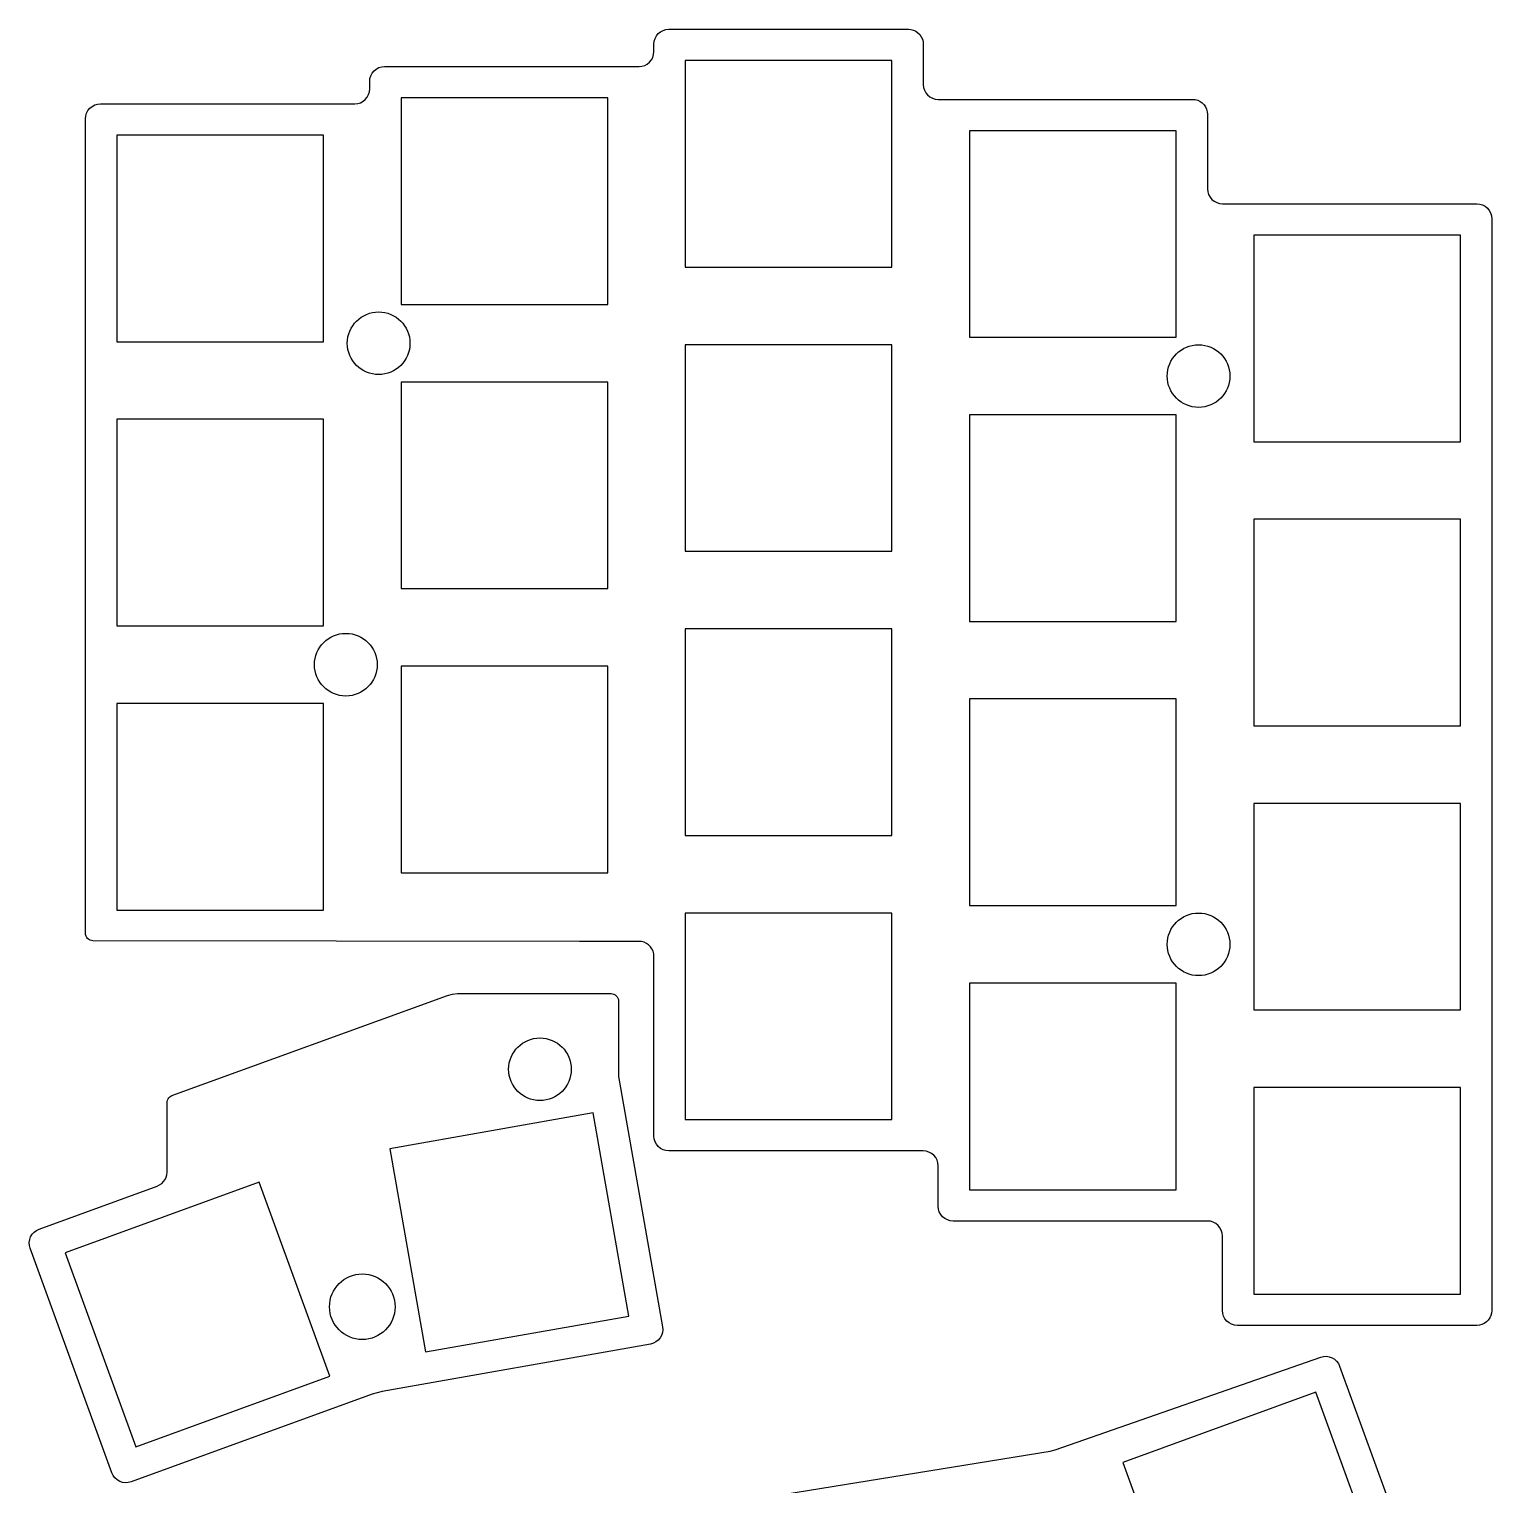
# Model space of a CAD drawing. Header units: inches. Extents: x -5 to 94, y -5 to 182.
# Drawn here: x -4.5 to 93.5, y 84 to 181.7 of the extents above; entities that cross this region are included whole.
import ezdxf

# ---------------------------------------------------------------- set-up
doc = ezdxf.new("R2010")
doc.units = ezdxf.units.IN
doc.header["$MEASUREMENT"] = 0

# ---------------------------------------------------------------- blocks, each defined once
blk = doc.blocks.new('block 4')
at = {"color": 7, "lineweight": 25, "true_color": 0xffffff}
blk.add_open_spline([(14.585, 139.019), (14.585, 137.858), (15.526, 136.917), (16.686, 136.917), (16.686, 136.917), (16.686, 136.917), (16.686, 136.917), (16.686, 136.917), (16.686, 136.917), (16.686, 136.917), (16.686, 136.917), (16.686, 136.917), (16.686, 136.917), (17.847, 136.917), (18.788, 137.858), (18.788, 139.019), (18.788, 139.019), (18.788, 139.019), (18.788, 139.019), (18.788, 139.019), (18.788, 139.019), (18.788, 139.019), (18.788, 139.019), (18.788, 139.019), (18.788, 139.019), (18.788, 140.18), (17.847, 141.121), (16.686, 141.121), (16.686, 141.121), (16.686, 141.121), (16.686, 141.121), (16.686, 141.121), (16.686, 141.121), (16.686, 141.121), (16.686, 141.121), (16.686, 141.121), (16.686, 141.121), (15.526, 141.121), (14.585, 140.18), (14.585, 139.019), (14.585, 139.019), (14.585, 139.019), (14.585, 139.019), (14.585, 139.019), (14.585, 139.019), (14.585, 139.019), (14.585, 139.019), (14.585, 139.019), (14.585, 139.019), (14.585, 139.019), (14.585, 139.019), (14.585, 139.019), (14.585, 139.019), (14.585, 139.019), (14.585, 139.019), (14.585, 139.019), (14.585, 139.019), (14.585, 139.019), (14.585, 139.019), (14.585, 139.019), (14.585, 139.019), (14.585, 139.019), (14.585, 139.019), (14.585, 139.019)], degree=3, knots=[0, 0, 0, 0, 1, 1, 1, 2, 2, 2, 3, 3, 3, 4, 4, 4, 5, 5, 5, 6, 6, 6, 7, 7, 7, 8, 8, 8, 9, 9, 9, 10, 10, 10, 11, 11, 11, 12, 12, 12, 13, 13, 13, 14, 14, 14, 15, 15, 15, 16, 16, 16, 17, 17, 17, 18, 18, 18, 19, 19, 19, 20, 20, 20, 21, 21, 21, 21], dxfattribs=at)
blk = doc.blocks.new('block 3')
blk.add_blockref('block 4', (0, 0))
blk = doc.blocks.new('block 2')
blk.add_blockref('block 3', (0, 0))
blk = doc.blocks.new('block 7')
at = {"color": 7, "lineweight": 25, "true_color": 0xffffff}
blk.add_open_spline([(71.779, 158.384), (71.779, 157.224), (72.721, 156.283), (73.881, 156.283), (73.881, 156.283), (73.881, 156.283), (73.881, 156.283), (73.881, 156.283), (73.881, 156.283), (73.881, 156.283), (73.881, 156.283), (73.881, 156.283), (73.881, 156.283), (75.042, 156.283), (75.983, 157.224), (75.983, 158.384), (75.983, 158.384), (75.983, 158.384), (75.983, 158.384), (75.983, 158.384), (75.983, 158.384), (75.983, 158.384), (75.983, 158.384), (75.983, 158.384), (75.983, 158.384), (75.983, 159.545), (75.042, 160.486), (73.881, 160.486), (73.881, 160.486), (73.881, 160.486), (73.881, 160.486), (73.881, 160.486), (73.881, 160.486), (73.881, 160.486), (73.881, 160.486), (73.881, 160.486), (73.881, 160.486), (72.721, 160.486), (71.779, 159.545), (71.779, 158.384), (71.779, 158.384), (71.779, 158.384), (71.779, 158.384), (71.779, 158.384), (71.779, 158.384), (71.779, 158.384), (71.779, 158.384), (71.779, 158.384), (71.779, 158.384), (71.779, 158.384), (71.779, 158.384), (71.779, 158.384), (71.779, 158.384), (71.779, 158.384), (71.779, 158.384), (71.779, 158.384), (71.779, 158.384), (71.779, 158.384), (71.779, 158.384), (71.779, 158.384), (71.779, 158.384), (71.779, 158.384), (71.779, 158.384), (71.779, 158.384)], degree=3, knots=[0, 0, 0, 0, 1, 1, 1, 2, 2, 2, 3, 3, 3, 4, 4, 4, 5, 5, 5, 6, 6, 6, 7, 7, 7, 8, 8, 8, 9, 9, 9, 10, 10, 10, 11, 11, 11, 12, 12, 12, 13, 13, 13, 14, 14, 14, 15, 15, 15, 16, 16, 16, 17, 17, 17, 18, 18, 18, 19, 19, 19, 20, 20, 20, 21, 21, 21, 21], dxfattribs=at)
blk = doc.blocks.new('block 6')
blk.add_blockref('block 7', (0, 0))
blk = doc.blocks.new('block 5')
blk.add_blockref('block 6', (0, 0))
blk = doc.blocks.new('block 10')
at = {"color": 7, "lineweight": 25, "true_color": 0xffffff}
blk.add_open_spline([(16.786, 160.586), (16.786, 159.426), (17.727, 158.485), (18.888, 158.485), (18.888, 158.485), (18.888, 158.485), (18.888, 158.485), (18.888, 158.485), (18.888, 158.485), (18.888, 158.485), (18.888, 158.485), (18.888, 158.485), (18.888, 158.485), (20.049, 158.485), (20.99, 159.426), (20.99, 160.586), (20.99, 160.586), (20.99, 160.586), (20.99, 160.586), (20.99, 160.586), (20.99, 160.586), (20.99, 160.586), (20.99, 160.586), (20.99, 160.586), (20.99, 160.586), (20.99, 161.747), (20.049, 162.688), (18.888, 162.688), (18.888, 162.688), (18.888, 162.688), (18.888, 162.688), (18.888, 162.688), (18.888, 162.688), (18.888, 162.688), (18.888, 162.688), (18.888, 162.688), (18.888, 162.688), (17.727, 162.688), (16.786, 161.747), (16.786, 160.586), (16.786, 160.586), (16.786, 160.586), (16.786, 160.586), (16.786, 160.586), (16.786, 160.586), (16.786, 160.586), (16.786, 160.586), (16.786, 160.586), (16.786, 160.586), (16.786, 160.586), (16.786, 160.586), (16.786, 160.586), (16.786, 160.586), (16.786, 160.586), (16.786, 160.586), (16.786, 160.586), (16.786, 160.586), (16.786, 160.586), (16.786, 160.586), (16.786, 160.586), (16.786, 160.586), (16.786, 160.586), (16.786, 160.586), (16.786, 160.586)], degree=3, knots=[0, 0, 0, 0, 1, 1, 1, 2, 2, 2, 3, 3, 3, 4, 4, 4, 5, 5, 5, 6, 6, 6, 7, 7, 7, 8, 8, 8, 9, 9, 9, 10, 10, 10, 11, 11, 11, 12, 12, 12, 13, 13, 13, 14, 14, 14, 15, 15, 15, 16, 16, 16, 17, 17, 17, 18, 18, 18, 19, 19, 19, 20, 20, 20, 21, 21, 21, 21], dxfattribs=at)
blk = doc.blocks.new('block 9')
blk.add_blockref('block 10', (0, 0))
blk = doc.blocks.new('block 8')
blk.add_blockref('block 9', (0, 0))
blk = doc.blocks.new('block 13')
at = {"color": 7, "lineweight": 25, "true_color": 0xffffff}
blk.add_open_spline([(71.779, 120.255), (71.779, 119.094), (72.721, 118.153), (73.881, 118.153), (73.881, 118.153), (73.881, 118.153), (73.881, 118.153), (73.881, 118.153), (73.881, 118.153), (73.881, 118.153), (73.881, 118.153), (73.881, 118.153), (73.881, 118.153), (75.042, 118.153), (75.983, 119.094), (75.983, 120.255), (75.983, 120.255), (75.983, 120.255), (75.983, 120.255), (75.983, 120.255), (75.983, 120.255), (75.983, 120.255), (75.983, 120.255), (75.983, 120.255), (75.983, 120.255), (75.983, 121.415), (75.042, 122.356), (73.881, 122.356), (73.881, 122.356), (73.881, 122.356), (73.881, 122.356), (73.881, 122.356), (73.881, 122.356), (73.881, 122.356), (73.881, 122.356), (73.881, 122.356), (73.881, 122.356), (72.721, 122.356), (71.779, 121.415), (71.779, 120.255), (71.779, 120.255), (71.779, 120.255), (71.779, 120.255), (71.779, 120.255), (71.779, 120.255), (71.779, 120.255), (71.779, 120.255), (71.779, 120.255), (71.779, 120.255), (71.779, 120.255), (71.779, 120.255), (71.779, 120.255), (71.779, 120.255), (71.779, 120.255), (71.779, 120.255), (71.779, 120.255), (71.779, 120.255), (71.779, 120.255), (71.779, 120.255), (71.779, 120.255), (71.779, 120.255), (71.779, 120.255), (71.779, 120.255), (71.779, 120.255)], degree=3, knots=[0, 0, 0, 0, 1, 1, 1, 2, 2, 2, 3, 3, 3, 4, 4, 4, 5, 5, 5, 6, 6, 6, 7, 7, 7, 8, 8, 8, 9, 9, 9, 10, 10, 10, 11, 11, 11, 12, 12, 12, 13, 13, 13, 14, 14, 14, 15, 15, 15, 16, 16, 16, 17, 17, 17, 18, 18, 18, 19, 19, 19, 20, 20, 20, 21, 21, 21, 21], dxfattribs=at)
blk = doc.blocks.new('block 12')
blk.add_blockref('block 13', (0, 0))
blk = doc.blocks.new('block 11')
blk.add_blockref('block 12', (0, 0))
blk = doc.blocks.new('block 16')
at = {"color": 7, "lineweight": 25, "true_color": 0xffffff}
blk.add_lwpolyline([(58.519, 122.856), (72.38, 122.856), (72.38, 136.717), (58.519, 136.717), (58.519, 122.856)], dxfattribs=at)
blk = doc.blocks.new('block 15')
blk.add_blockref('block 16', (0, 0))
blk = doc.blocks.new('block 14')
blk.add_blockref('block 15', (0, 0))
blk = doc.blocks.new('block 19')
at = {"color": 7, "lineweight": 25, "true_color": 0xffffff}
blk.add_lwpolyline([(58.519, 160.986), (72.38, 160.986), (72.38, 174.847), (58.519, 174.847), (58.519, 160.986)], dxfattribs=at)
blk = doc.blocks.new('block 18')
blk.add_blockref('block 19', (0, 0))
blk = doc.blocks.new('block 17')
blk.add_blockref('block 18', (0, 0))
blk = doc.blocks.new('block 22')
at = {"color": 7, "lineweight": 25, "true_color": 0xffffff}
blk.add_lwpolyline([(39.454, 146.625), (53.315, 146.625), (53.315, 160.486), (39.454, 160.486), (39.454, 146.625)], dxfattribs=at)
blk = doc.blocks.new('block 21')
blk.add_blockref('block 22', (0, 0))
blk = doc.blocks.new('block 20')
blk.add_blockref('block 21', (0, 0))
blk = doc.blocks.new('block 25')
at = {"color": 7, "lineweight": 25, "true_color": 0xffffff}
blk.add_lwpolyline([(1.324, 141.621), (15.185, 141.621), (15.185, 155.482), (1.324, 155.482), (1.324, 141.621)], dxfattribs=at)
blk = doc.blocks.new('block 24')
blk.add_blockref('block 25', (0, 0))
blk = doc.blocks.new('block 23')
blk.add_blockref('block 24', (0, 0))
blk = doc.blocks.new('block 28')
at = {"color": 7, "lineweight": 25, "true_color": 0xffffff}
blk.add_lwpolyline([(20.389, 163.188), (34.25, 163.188), (34.25, 177.049), (20.389, 177.049), (20.389, 163.188)], dxfattribs=at)
blk = doc.blocks.new('block 27')
blk.add_blockref('block 28', (0, 0))
blk = doc.blocks.new('block 26')
blk.add_blockref('block 27', (0, 0))
blk = doc.blocks.new('block 31')
at = {"color": 7, "lineweight": 25, "true_color": 0xffffff}
blk.add_lwpolyline([(20.389, 125.059), (34.25, 125.059), (34.25, 138.919), (20.389, 138.919), (20.389, 125.059)], dxfattribs=at)
blk = doc.blocks.new('block 30')
blk.add_blockref('block 31', (0, 0))
blk = doc.blocks.new('block 29')
blk.add_blockref('block 30', (0, 0))
blk = doc.blocks.new('block 34')
at = {"color": 7, "lineweight": 25, "true_color": 0xffffff}
blk.add_lwpolyline([(1.324, 122.556), (15.185, 122.556), (15.185, 136.417), (1.324, 136.417), (1.324, 122.556)], dxfattribs=at)
blk = doc.blocks.new('block 33')
blk.add_blockref('block 34', (0, 0))
blk = doc.blocks.new('block 32')
blk.add_blockref('block 33', (0, 0))
blk = doc.blocks.new('block 37')
at = {"color": 7, "lineweight": 25, "true_color": 0xffffff}
blk.add_lwpolyline([(77.584, 115.851), (91.445, 115.851), (91.445, 129.712), (77.584, 129.712), (77.584, 115.851)], dxfattribs=at)
blk = doc.blocks.new('block 36')
blk.add_blockref('block 37', (0, 0))
blk = doc.blocks.new('block 35')
blk.add_blockref('block 36', (0, 0))
blk = doc.blocks.new('block 40')
at = {"color": 7, "lineweight": 25, "true_color": 0xffffff}
blk.add_lwpolyline([(77.584, 153.981), (91.445, 153.981), (91.445, 167.842), (77.584, 167.842), (77.584, 153.981)], dxfattribs=at)
blk = doc.blocks.new('block 39')
blk.add_blockref('block 40', (0, 0))
blk = doc.blocks.new('block 38')
blk.add_blockref('block 39', (0, 0))
blk = doc.blocks.new('block 43')
at = {"color": 7, "lineweight": 25, "true_color": 0xffffff}
blk.add_lwpolyline([(39.454, 108.495), (53.315, 108.495), (53.315, 122.356), (39.454, 122.356), (39.454, 108.495)], dxfattribs=at)
blk = doc.blocks.new('block 42')
blk.add_blockref('block 43', (0, 0))
blk = doc.blocks.new('block 41')
blk.add_blockref('block 42', (0, 0))
blk = doc.blocks.new('block 46')
at = {"color": 7, "lineweight": 25, "true_color": 0xffffff}
blk.add_lwpolyline([(77.584, 134.916), (91.445, 134.916), (91.445, 148.777), (77.584, 148.777), (77.584, 134.916)], dxfattribs=at)
blk = doc.blocks.new('block 45')
blk.add_blockref('block 46', (0, 0))
blk = doc.blocks.new('block 44')
blk.add_blockref('block 45', (0, 0))
blk = doc.blocks.new('block 49')
at = {"color": 7, "lineweight": 25, "true_color": 0xffffff}
blk.add_lwpolyline([(58.519, 103.791), (72.38, 103.791), (72.38, 117.652), (58.519, 117.652), (58.519, 103.791)], dxfattribs=at)
blk = doc.blocks.new('block 48')
blk.add_blockref('block 49', (0, 0))
blk = doc.blocks.new('block 47')
blk.add_blockref('block 48', (0, 0))
blk = doc.blocks.new('block 52')
at = {"color": 7, "lineweight": 25, "true_color": 0xffffff}
blk.add_lwpolyline([(1.324, 160.686), (15.185, 160.686), (15.185, 174.547), (1.324, 174.547), (1.324, 160.686)], dxfattribs=at)
blk = doc.blocks.new('block 51')
blk.add_blockref('block 52', (0, 0))
blk = doc.blocks.new('block 50')
blk.add_blockref('block 51', (0, 0))
blk = doc.blocks.new('block 55')
at = {"color": 7, "lineweight": 25, "true_color": 0xffffff}
blk.add_lwpolyline([(58.519, 141.921), (72.38, 141.921), (72.38, 155.782), (58.519, 155.782), (58.519, 141.921)], dxfattribs=at)
blk = doc.blocks.new('block 54')
blk.add_blockref('block 55', (0, 0))
blk = doc.blocks.new('block 53')
blk.add_blockref('block 54', (0, 0))
blk = doc.blocks.new('block 58')
at = {"color": 7, "lineweight": 25, "true_color": 0xffffff}
blk.add_lwpolyline([(20.389, 144.123), (34.25, 144.123), (34.25, 157.984), (20.389, 157.984), (20.389, 144.123)], dxfattribs=at)
blk = doc.blocks.new('block 57')
blk.add_blockref('block 58', (0, 0))
blk = doc.blocks.new('block 56')
blk.add_blockref('block 57', (0, 0))
blk = doc.blocks.new('block 61')
at = {"color": 7, "lineweight": 25, "true_color": 0xffffff}
blk.add_lwpolyline([(39.454, 127.56), (53.315, 127.56), (53.315, 141.421), (39.454, 141.421), (39.454, 127.56)], dxfattribs=at)
blk = doc.blocks.new('block 60')
blk.add_blockref('block 61', (0, 0))
blk = doc.blocks.new('block 59')
blk.add_blockref('block 60', (0, 0))
blk = doc.blocks.new('block 64')
at = {"color": 7, "lineweight": 25, "true_color": 0xffffff}
blk.add_lwpolyline([(39.454, 165.69), (53.315, 165.69), (53.315, 179.551), (39.454, 179.551), (39.454, 165.69)], dxfattribs=at)
blk = doc.blocks.new('block 63')
blk.add_blockref('block 64', (0, 0))
blk = doc.blocks.new('block 62')
blk.add_blockref('block 63', (0, 0))
blk = doc.blocks.new('block 67')
at = {"color": 7, "lineweight": 25, "true_color": 0xffffff}
blk.add_lwpolyline([(77.584, 96.786), (91.445, 96.786), (91.445, 110.647), (77.584, 110.647), (77.584, 96.786)], dxfattribs=at)
blk = doc.blocks.new('block 66')
blk.add_blockref('block 67', (0, 0))
blk = doc.blocks.new('block 65')
blk.add_blockref('block 66', (0, 0))
blk = doc.blocks.new('block 70')
at = {"color": 7, "lineweight": 25, "true_color": 0xffffff}
blk.add_lwpolyline([(-0.278, 120.501), (-0.375, 120.511), (-0.469, 120.539), (-0.556, 120.585), (-0.631, 120.647), (-0.693, 120.723), (-0.739, 120.81), (-0.768, 120.904), (-0.778, 121.001)], dxfattribs=at)
blk = doc.blocks.new('block 69')
blk.add_blockref('block 70', (0, 0))
blk = doc.blocks.new('block 72')
at = {"color": 7, "lineweight": 25, "true_color": 0xffffff}
blk.add_lwpolyline([(-0.778, 121.001), (-0.778, 175.648)], dxfattribs=at)
blk = doc.blocks.new('block 71')
blk.add_blockref('block 72', (0, 0))
blk = doc.blocks.new('block 74')
at = {"color": 7, "lineweight": 25, "true_color": 0xffffff}
blk.add_lwpolyline([(-0.778, 175.648), (-0.758, 175.843), (-0.701, 176.031), (-0.609, 176.204), (-0.484, 176.356), (-0.332, 176.48), (-0.16, 176.572), (0.028, 176.629), (0.223, 176.649)], dxfattribs=at)
blk = doc.blocks.new('block 73')
blk.add_blockref('block 74', (0, 0))
blk = doc.blocks.new('block 76')
at = {"color": 7, "lineweight": 25, "true_color": 0xffffff}
blk.add_lwpolyline([(0.223, 176.649), (17.287, 176.649)], dxfattribs=at)
blk = doc.blocks.new('block 75')
blk.add_blockref('block 76', (0, 0))
blk = doc.blocks.new('block 78')
at = {"color": 7, "lineweight": 25, "true_color": 0xffffff}
blk.add_lwpolyline([(17.287, 176.649), (17.482, 176.668), (17.67, 176.725), (17.843, 176.817), (17.994, 176.942), (18.119, 177.094), (18.211, 177.266), (18.268, 177.454), (18.288, 177.649)], dxfattribs=at)
blk = doc.blocks.new('block 77')
blk.add_blockref('block 78', (0, 0))
blk = doc.blocks.new('block 80')
at = {"color": 7, "lineweight": 25, "true_color": 0xffffff}
blk.add_lwpolyline([(18.288, 177.649), (18.288, 178.15)], dxfattribs=at)
blk = doc.blocks.new('block 79')
blk.add_blockref('block 80', (0, 0))
blk = doc.blocks.new('block 82')
at = {"color": 7, "lineweight": 25, "true_color": 0xffffff}
blk.add_lwpolyline([(18.288, 178.15), (18.307, 178.345), (18.364, 178.533), (18.456, 178.706), (18.581, 178.858), (18.732, 178.982), (18.905, 179.075), (19.093, 179.131), (19.288, 179.151)], dxfattribs=at)
blk = doc.blocks.new('block 81')
blk.add_blockref('block 82', (0, 0))
blk = doc.blocks.new('block 84')
at = {"color": 7, "lineweight": 25, "true_color": 0xffffff}
blk.add_lwpolyline([(19.288, 179.151), (36.352, 179.151)], dxfattribs=at)
blk = doc.blocks.new('block 83')
blk.add_blockref('block 84', (0, 0))
blk = doc.blocks.new('block 86')
at = {"color": 7, "lineweight": 25, "true_color": 0xffffff}
blk.add_lwpolyline([(36.352, 179.151), (36.547, 179.17), (36.735, 179.227), (36.908, 179.319), (37.06, 179.444), (37.184, 179.596), (37.276, 179.768), (37.333, 179.957), (37.353, 180.152)], dxfattribs=at)
blk = doc.blocks.new('block 85')
blk.add_blockref('block 86', (0, 0))
blk = doc.blocks.new('block 88')
at = {"color": 7, "lineweight": 25, "true_color": 0xffffff}
blk.add_lwpolyline([(37.353, 180.152), (37.353, 180.652)], dxfattribs=at)
blk = doc.blocks.new('block 87')
blk.add_blockref('block 88', (0, 0))
blk = doc.blocks.new('block 90')
at = {"color": 7, "lineweight": 25, "true_color": 0xffffff}
blk.add_lwpolyline([(37.353, 180.652), (37.372, 180.847), (37.429, 181.035), (37.521, 181.208), (37.646, 181.359), (37.798, 181.484), (37.97, 181.576), (38.158, 181.634), (38.354, 181.653)], dxfattribs=at)
blk = doc.blocks.new('block 89')
blk.add_blockref('block 90', (0, 0))
blk = doc.blocks.new('block 92')
at = {"color": 7, "lineweight": 25, "true_color": 0xffffff}
blk.add_lwpolyline([(38.354, 181.653), (54.416, 181.653)], dxfattribs=at)
blk = doc.blocks.new('block 91')
blk.add_blockref('block 92', (0, 0))
blk = doc.blocks.new('block 94')
at = {"color": 7, "lineweight": 25, "true_color": 0xffffff}
blk.add_lwpolyline([(54.416, 181.653), (54.589, 181.638), (54.758, 181.592), (54.916, 181.519), (55.059, 181.418), (55.182, 181.295), (55.283, 181.152), (55.356, 180.994), (55.401, 180.826), (55.417, 180.652)], dxfattribs=at)
blk = doc.blocks.new('block 93')
blk.add_blockref('block 94', (0, 0))
blk = doc.blocks.new('block 96')
at = {"color": 7, "lineweight": 25, "true_color": 0xffffff}
blk.add_lwpolyline([(55.417, 180.652), (55.417, 177.949)], dxfattribs=at)
blk = doc.blocks.new('block 95')
blk.add_blockref('block 96', (0, 0))
blk = doc.blocks.new('block 98')
at = {"color": 7, "lineweight": 25, "true_color": 0xffffff}
blk.add_lwpolyline([(55.417, 177.949), (55.436, 177.754), (55.493, 177.567), (55.585, 177.394), (55.71, 177.242), (55.861, 177.118), (56.034, 177.025), (56.222, 176.968), (56.417, 176.949)], dxfattribs=at)
blk = doc.blocks.new('block 97')
blk.add_blockref('block 98', (0, 0))
blk = doc.blocks.new('block 100')
at = {"color": 7, "lineweight": 25, "true_color": 0xffffff}
blk.add_lwpolyline([(56.417, 176.949), (73.481, 176.949)], dxfattribs=at)
blk = doc.blocks.new('block 99')
blk.add_blockref('block 100', (0, 0))
blk = doc.blocks.new('block 102')
at = {"color": 7, "lineweight": 25, "true_color": 0xffffff}
blk.add_lwpolyline([(73.481, 176.949), (73.655, 176.934), (73.823, 176.889), (73.981, 176.815), (74.124, 176.715), (74.248, 176.591), (74.347, 176.449), (74.421, 176.29), (74.467, 176.122), (74.482, 175.948)], dxfattribs=at)
blk = doc.blocks.new('block 101')
blk.add_blockref('block 102', (0, 0))
blk = doc.blocks.new('block 104')
at = {"color": 7, "lineweight": 25, "true_color": 0xffffff}
blk.add_lwpolyline([(74.482, 175.948), (74.482, 170.944)], dxfattribs=at)
blk = doc.blocks.new('block 103')
blk.add_blockref('block 104', (0, 0))
blk = doc.blocks.new('block 106')
at = {"color": 7, "lineweight": 25, "true_color": 0xffffff}
blk.add_lwpolyline([(74.482, 170.944), (74.501, 170.749), (74.558, 170.561), (74.65, 170.389), (74.775, 170.237), (74.926, 170.112), (75.1, 170.02), (75.287, 169.963), (75.483, 169.943)], dxfattribs=at)
blk = doc.blocks.new('block 105')
blk.add_blockref('block 106', (0, 0))
blk = doc.blocks.new('block 108')
at = {"color": 7, "lineweight": 25, "true_color": 0xffffff}
blk.add_lwpolyline([(75.483, 169.943), (92.546, 169.943)], dxfattribs=at)
blk = doc.blocks.new('block 107')
blk.add_blockref('block 108', (0, 0))
blk = doc.blocks.new('block 110')
at = {"color": 7, "lineweight": 25, "true_color": 0xffffff}
blk.add_lwpolyline([(92.546, 169.943), (92.741, 169.924), (92.929, 169.867), (93.102, 169.775), (93.254, 169.65), (93.378, 169.499), (93.47, 169.326), (93.528, 169.138), (93.547, 168.943)], dxfattribs=at)
blk = doc.blocks.new('block 109')
blk.add_blockref('block 110', (0, 0))
blk = doc.blocks.new('block 112')
at = {"color": 7, "lineweight": 25, "true_color": 0xffffff}
blk.add_lwpolyline([(93.547, 168.943), (93.547, 95.685)], dxfattribs=at)
blk = doc.blocks.new('block 111')
blk.add_blockref('block 112', (0, 0))
blk = doc.blocks.new('block 114')
at = {"color": 7, "lineweight": 25, "true_color": 0xffffff}
blk.add_lwpolyline([(93.547, 95.685), (93.531, 95.511), (93.486, 95.343), (93.413, 95.185), (93.312, 95.042), (93.189, 94.919), (93.046, 94.818), (92.888, 94.744), (92.72, 94.7), (92.546, 94.684)], dxfattribs=at)
blk = doc.blocks.new('block 113')
blk.add_blockref('block 114', (0, 0))
blk = doc.blocks.new('block 116')
at = {"color": 7, "lineweight": 25, "true_color": 0xffffff}
blk.add_lwpolyline([(92.546, 94.684), (76.483, 94.684)], dxfattribs=at)
blk = doc.blocks.new('block 115')
blk.add_blockref('block 116', (0, 0))
blk = doc.blocks.new('block 118')
at = {"color": 7, "lineweight": 25, "true_color": 0xffffff}
blk.add_lwpolyline([(76.483, 94.684), (76.288, 94.703), (76.1, 94.76), (75.927, 94.853), (75.775, 94.977), (75.651, 95.129), (75.559, 95.302), (75.502, 95.49), (75.483, 95.685)], dxfattribs=at)
blk = doc.blocks.new('block 117')
blk.add_blockref('block 118', (0, 0))
blk = doc.blocks.new('block 120')
at = {"color": 7, "lineweight": 25, "true_color": 0xffffff}
blk.add_lwpolyline([(75.483, 95.685), (75.483, 100.689)], dxfattribs=at)
blk = doc.blocks.new('block 119')
blk.add_blockref('block 120', (0, 0))
blk = doc.blocks.new('block 122')
at = {"color": 7, "lineweight": 25, "true_color": 0xffffff}
blk.add_lwpolyline([(75.483, 100.689), (75.463, 100.884), (75.406, 101.072), (75.314, 101.245), (75.189, 101.397), (75.038, 101.521), (74.865, 101.614), (74.677, 101.671), (74.482, 101.69)], dxfattribs=at)
blk = doc.blocks.new('block 121')
blk.add_blockref('block 122', (0, 0))
blk = doc.blocks.new('block 124')
at = {"color": 7, "lineweight": 25, "true_color": 0xffffff}
blk.add_lwpolyline([(74.482, 101.69), (57.418, 101.69)], dxfattribs=at)
blk = doc.blocks.new('block 123')
blk.add_blockref('block 124', (0, 0))
blk = doc.blocks.new('block 126')
at = {"color": 7, "lineweight": 25, "true_color": 0xffffff}
blk.add_lwpolyline([(57.418, 101.69), (57.223, 101.709), (57.035, 101.766), (56.862, 101.859), (56.711, 101.983), (56.586, 102.135), (56.494, 102.308), (56.437, 102.495), (56.417, 102.691)], dxfattribs=at)
blk = doc.blocks.new('block 125')
blk.add_blockref('block 126', (0, 0))
blk = doc.blocks.new('block 128')
at = {"color": 7, "lineweight": 25, "true_color": 0xffffff}
blk.add_lwpolyline([(56.417, 102.691), (56.417, 105.393)], dxfattribs=at)
blk = doc.blocks.new('block 127')
blk.add_blockref('block 128', (0, 0))
blk = doc.blocks.new('block 130')
at = {"color": 7, "lineweight": 25, "true_color": 0xffffff}
blk.add_lwpolyline([(56.417, 105.393), (56.398, 105.588), (56.341, 105.776), (56.249, 105.949), (56.124, 106.1), (55.973, 106.225), (55.8, 106.317), (55.612, 106.374), (55.417, 106.394)], dxfattribs=at)
blk = doc.blocks.new('block 129')
blk.add_blockref('block 130', (0, 0))
blk = doc.blocks.new('block 132')
at = {"color": 7, "lineweight": 25, "true_color": 0xffffff}
blk.add_lwpolyline([(55.417, 106.394), (38.354, 106.394)], dxfattribs=at)
blk = doc.blocks.new('block 131')
blk.add_blockref('block 132', (0, 0))
blk = doc.blocks.new('block 134')
at = {"color": 7, "lineweight": 25, "true_color": 0xffffff}
blk.add_lwpolyline([(38.354, 106.394), (38.158, 106.413), (37.97, 106.47), (37.798, 106.562), (37.646, 106.687), (37.521, 106.838), (37.429, 107.011), (37.372, 107.199), (37.353, 107.394)], dxfattribs=at)
blk = doc.blocks.new('block 133')
blk.add_blockref('block 134', (0, 0))
blk = doc.blocks.new('block 136')
at = {"color": 7, "lineweight": 25, "true_color": 0xffffff}
blk.add_lwpolyline([(37.353, 107.394), (37.353, 119.454)], dxfattribs=at)
blk = doc.blocks.new('block 135')
blk.add_blockref('block 136', (0, 0))
blk = doc.blocks.new('block 138')
at = {"color": 7, "lineweight": 25, "true_color": 0xffffff}
blk.add_lwpolyline([(37.353, 119.454), (37.337, 119.628), (37.292, 119.796), (37.218, 119.954), (37.119, 120.097), (36.995, 120.221), (36.852, 120.321), (36.694, 120.395), (36.526, 120.439), (36.352, 120.455)], dxfattribs=at)
blk = doc.blocks.new('block 137')
blk.add_blockref('block 138', (0, 0))
blk = doc.blocks.new('block 140')
at = {"color": 7, "lineweight": 25, "true_color": 0xffffff}
blk.add_lwpolyline([(36.352, 120.455), (32.349, 120.455), (-0.278, 120.501)], dxfattribs=at)
blk = doc.blocks.new('block 139')
blk.add_blockref('block 140', (0, 0))
blk = doc.blocks.new('block 68')
for name in ['block 89', 'block 91', 'block 93', 'block 87', 'block 95', 'block 85', 'block 81', 'block 83', 'block 77', 'block 79', 'block 97', 'block 73', 'block 75', 'block 99', 'block 101', 'block 71', 'block 103', 'block 105', 'block 107', 'block 109', 'block 111', 'block 69', 'block 139', 'block 137', 'block 135', 'block 133', 'block 131', 'block 129', 'block 127', 'block 125', 'block 123', 'block 121', 'block 119', 'block 117', 'block 113', 'block 115']:
    blk.add_blockref(name, (0, 0))
blk = doc.blocks.new('block 143')
at = {"color": 7, "lineweight": 25, "true_color": 0xffffff}
blk.add_open_spline([(15.592, 95.94), (15.592, 94.725), (16.577, 93.74), (17.792, 93.74), (17.792, 93.74), (17.792, 93.74), (17.792, 93.74), (17.792, 93.74), (17.792, 93.74), (17.792, 93.74), (17.792, 93.74), (17.792, 93.74), (17.792, 93.74), (19.007, 93.74), (19.992, 94.725), (19.992, 95.94), (19.992, 95.94), (19.992, 95.94), (19.992, 95.94), (19.992, 95.94), (19.992, 95.94), (19.992, 95.94), (19.992, 95.94), (19.992, 95.94), (19.992, 95.94), (19.992, 97.155), (19.007, 98.14), (17.792, 98.14), (17.792, 98.14), (17.792, 98.14), (17.792, 98.14), (17.792, 98.14), (17.792, 98.14), (17.792, 98.14), (17.792, 98.14), (17.792, 98.14), (17.792, 98.14), (16.577, 98.14), (15.592, 97.155), (15.592, 95.94), (15.592, 95.94), (15.592, 95.94), (15.592, 95.94), (15.592, 95.94), (15.592, 95.94), (15.592, 95.94), (15.592, 95.94), (15.592, 95.94), (15.592, 95.94), (15.592, 95.94), (15.592, 95.94), (15.592, 95.94), (15.592, 95.94), (15.592, 95.94), (15.592, 95.94), (15.592, 95.94), (15.592, 95.94), (15.592, 95.94), (15.592, 95.94), (15.592, 95.94), (15.592, 95.94), (15.592, 95.94), (15.592, 95.94), (15.592, 95.94)], degree=3, knots=[0, 0, 0, 0, 1, 1, 1, 2, 2, 2, 3, 3, 3, 4, 4, 4, 5, 5, 5, 6, 6, 6, 7, 7, 7, 8, 8, 8, 9, 9, 9, 10, 10, 10, 11, 11, 11, 12, 12, 12, 13, 13, 13, 14, 14, 14, 15, 15, 15, 16, 16, 16, 17, 17, 17, 18, 18, 18, 19, 19, 19, 20, 20, 20, 21, 21, 21, 21], dxfattribs=at)
blk = doc.blocks.new('block 142')
blk.add_blockref('block 143', (0, 0))
blk = doc.blocks.new('block 141')
blk.add_blockref('block 142', (0, 0))
blk = doc.blocks.new('block 146')
at = {"color": 7, "lineweight": 25, "true_color": 0xffffff}
blk.add_open_spline([(27.608, 111.876), (27.608, 110.716), (28.548, 109.775), (29.707, 109.775), (29.707, 109.775), (29.707, 109.775), (29.707, 109.775), (29.707, 109.775), (29.707, 109.775), (29.707, 109.775), (29.707, 109.775), (29.707, 109.775), (29.707, 109.775), (30.867, 109.775), (31.807, 110.716), (31.807, 111.876), (31.807, 111.876), (31.807, 111.876), (31.807, 111.876), (31.807, 111.876), (31.807, 111.876), (31.807, 111.876), (31.807, 111.876), (31.807, 111.876), (31.807, 111.876), (31.807, 113.035), (30.867, 113.975), (29.707, 113.975), (29.707, 113.975), (29.707, 113.975), (29.707, 113.975), (29.707, 113.975), (29.707, 113.975), (29.707, 113.975), (29.707, 113.975), (29.707, 113.975), (29.707, 113.975), (28.548, 113.975), (27.608, 113.035), (27.608, 111.876), (27.608, 111.876), (27.608, 111.876), (27.608, 111.876), (27.608, 111.876), (27.608, 111.876), (27.608, 111.876), (27.608, 111.876), (27.608, 111.876), (27.608, 111.876), (27.608, 111.876), (27.608, 111.876), (27.608, 111.876), (27.608, 111.876), (27.608, 111.876), (27.608, 111.876), (27.608, 111.876), (27.608, 111.876), (27.608, 111.876), (27.608, 111.876), (27.608, 111.876), (27.608, 111.876), (27.608, 111.876), (27.608, 111.876), (27.608, 111.876)], degree=3, knots=[0, 0, 0, 0, 1, 1, 1, 2, 2, 2, 3, 3, 3, 4, 4, 4, 5, 5, 5, 6, 6, 6, 7, 7, 7, 8, 8, 8, 9, 9, 9, 10, 10, 10, 11, 11, 11, 12, 12, 12, 13, 13, 13, 14, 14, 14, 15, 15, 15, 16, 16, 16, 17, 17, 17, 18, 18, 18, 19, 19, 19, 20, 20, 20, 21, 21, 21, 21], dxfattribs=at)
blk = doc.blocks.new('block 145')
blk.add_blockref('block 146', (0, 0))
blk = doc.blocks.new('block 144')
blk.add_blockref('block 145', (0, 0))
blk = doc.blocks.new('block 149')
at = {"color": 7, "lineweight": 25, "true_color": 0xffffff}
blk.add_lwpolyline([(34.474, 116.951), (34.571, 116.941), (34.665, 116.912), (34.751, 116.866), (34.827, 116.804), (34.889, 116.728), (34.936, 116.642), (34.964, 116.548), (34.974, 116.451)], dxfattribs=at)
blk = doc.blocks.new('block 148')
blk.add_blockref('block 149', (0, 0))
blk = doc.blocks.new('block 151')
at = {"color": 7, "lineweight": 25, "true_color": 0xffffff}
blk.add_lwpolyline([(34.974, 116.451), (34.974, 111.383), (37.935, 94.592)], dxfattribs=at)
blk = doc.blocks.new('block 150')
blk.add_blockref('block 151', (0, 0))
blk = doc.blocks.new('block 153')
at = {"color": 7, "lineweight": 25, "true_color": 0xffffff}
blk.add_lwpolyline([(37.935, 94.592), (37.949, 94.397), (37.926, 94.202), (37.865, 94.016), (37.769, 93.845), (37.641, 93.696), (37.487, 93.576), (37.312, 93.487), (37.124, 93.434)], dxfattribs=at)
blk = doc.blocks.new('block 152')
blk.add_blockref('block 153', (0, 0))
blk = doc.blocks.new('block 155')
at = {"color": 7, "lineweight": 25, "true_color": 0xffffff}
blk.add_lwpolyline([(37.124, 93.434), (19.115, 90.251)], dxfattribs=at)
blk = doc.blocks.new('block 154')
blk.add_blockref('block 155', (0, 0))
blk = doc.blocks.new('block 157')
at = {"color": 7, "lineweight": 25, "true_color": 0xffffff}
blk.add_lwpolyline([(19.115, 90.251), (18.444, 90.072)], dxfattribs=at)
blk = doc.blocks.new('block 156')
blk.add_blockref('block 157', (0, 0))
blk = doc.blocks.new('block 159')
at = {"color": 7, "lineweight": 25, "true_color": 0xffffff}
blk.add_lwpolyline([(18.444, 90.072), (2.282, 84.189)], dxfattribs=at)
blk = doc.blocks.new('block 158')
blk.add_blockref('block 159', (0, 0))
blk = doc.blocks.new('block 161')
at = {"color": 7, "lineweight": 25, "true_color": 0xffffff}
blk.add_lwpolyline([(2.282, 84.189), (2.092, 84.141), (1.895, 84.13), (1.702, 84.158), (1.517, 84.223), (1.348, 84.323), (1.202, 84.453), (1.085, 84.61), (1, 84.787)], dxfattribs=at)
blk = doc.blocks.new('block 160')
blk.add_blockref('block 161', (0, 0))
blk = doc.blocks.new('block 163')
at = {"color": 7, "lineweight": 25, "true_color": 0xffffff}
blk.add_lwpolyline([(1, 84.787), (-4.489, 99.868)], dxfattribs=at)
blk = doc.blocks.new('block 162')
blk.add_blockref('block 163', (0, 0))
blk = doc.blocks.new('block 165')
at = {"color": 7, "lineweight": 25, "true_color": 0xffffff}
blk.add_lwpolyline([(-4.489, 99.868), (-4.538, 100.058), (-4.548, 100.253), (-4.52, 100.448), (-4.455, 100.632), (-4.355, 100.801), (-4.225, 100.947), (-4.068, 101.065), (-3.891, 101.15)], dxfattribs=at)
blk = doc.blocks.new('block 164')
blk.add_blockref('block 165', (0, 0))
blk = doc.blocks.new('block 167')
at = {"color": 7, "lineweight": 25, "true_color": 0xffffff}
blk.add_lwpolyline([(-3.891, 101.15), (4.036, 104.035)], dxfattribs=at)
blk = doc.blocks.new('block 166')
blk.add_blockref('block 167', (0, 0))
blk = doc.blocks.new('block 169')
at = {"color": 7, "lineweight": 25, "true_color": 0xffffff}
blk.add_lwpolyline([(4.036, 104.035), (4.193, 104.108), (4.336, 104.208), (4.46, 104.332), (4.559, 104.474), (4.633, 104.632), (4.678, 104.8), (4.694, 104.974)], dxfattribs=at)
blk = doc.blocks.new('block 168')
blk.add_blockref('block 169', (0, 0))
blk = doc.blocks.new('block 171')
at = {"color": 7, "lineweight": 25, "true_color": 0xffffff}
blk.add_lwpolyline([(4.694, 104.974), (4.694, 109.634)], dxfattribs=at)
blk = doc.blocks.new('block 170')
blk.add_blockref('block 171', (0, 0))
blk = doc.blocks.new('block 173')
at = {"color": 7, "lineweight": 25, "true_color": 0xffffff}
blk.add_lwpolyline([(4.694, 109.634), (4.701, 109.721), (4.723, 109.805), (4.76, 109.884), (4.811, 109.956), (4.872, 110.017), (4.943, 110.067), (5.023, 110.104)], dxfattribs=at)
blk = doc.blocks.new('block 172')
blk.add_blockref('block 173', (0, 0))
blk = doc.blocks.new('block 175')
at = {"color": 7, "lineweight": 25, "true_color": 0xffffff}
blk.add_lwpolyline([(5.023, 110.104), (23.502, 116.83)], dxfattribs=at)
blk = doc.blocks.new('block 174')
blk.add_blockref('block 175', (0, 0))
blk = doc.blocks.new('block 177')
at = {"color": 7, "lineweight": 25, "true_color": 0xffffff}
blk.add_lwpolyline([(23.502, 116.83), (23.839, 116.92), (24.186, 116.951)], dxfattribs=at)
blk = doc.blocks.new('block 176')
blk.add_blockref('block 177', (0, 0))
blk = doc.blocks.new('block 179')
at = {"color": 7, "lineweight": 25, "true_color": 0xffffff}
blk.add_lwpolyline([(24.186, 116.951), (34.474, 116.951)], dxfattribs=at)
blk = doc.blocks.new('block 178')
blk.add_blockref('block 179', (0, 0))
blk = doc.blocks.new('block 147')
for name in ['block 174', 'block 176', 'block 178', 'block 148', 'block 150', 'block 172', 'block 170', 'block 168', 'block 166', 'block 164', 'block 162', 'block 152', 'block 154', 'block 156', 'block 158', 'block 160']:
    blk.add_blockref(name, (0, 0))
blk = doc.blocks.new('block 182')
at = {"color": 7, "lineweight": 25, "true_color": 0xffffff}
blk.add_lwpolyline([(33.269, 108.95), (19.631, 106.545), (22.036, 92.907), (35.674, 95.312), (33.269, 108.95)], dxfattribs=at)
blk = doc.blocks.new('block 181')
blk.add_blockref('block 182', (0, 0))
blk = doc.blocks.new('block 180')
blk.add_blockref('block 181', (0, 0))
blk = doc.blocks.new('block 185')
at = {"color": 7, "lineweight": 25, "true_color": 0xffffff}
blk.add_lwpolyline([(10.874, 104.289), (-2.139, 99.552), (2.597, 86.539), (15.61, 91.276), (10.874, 104.289)], dxfattribs=at)
blk = doc.blocks.new('block 184')
blk.add_blockref('block 185', (0, 0))
blk = doc.blocks.new('block 183')
blk.add_blockref('block 184', (0, 0))
blk = doc.blocks.new('block 327')
at = {"color": 7, "lineweight": 25, "true_color": 0xffffff}
blk.add_lwpolyline([(26.851, 59.919), (26.753, 59.928), (26.66, 59.956), (26.574, 60.003), (26.498, 60.065), (26.436, 60.14), (26.39, 60.226), (26.362, 60.32), (26.352, 60.417)], dxfattribs=at)
blk = doc.blocks.new('block 326')
blk.add_blockref('block 327', (0, 0))
blk = doc.blocks.new('block 329')
at = {"color": 7, "lineweight": 25, "true_color": 0xffffff}
blk.add_lwpolyline([(26.352, 60.417), (26.352, 82.073)], dxfattribs=at)
blk = doc.blocks.new('block 328')
blk.add_blockref('block 329', (0, 0))
blk = doc.blocks.new('block 331')
at = {"color": 7, "lineweight": 25, "true_color": 0xffffff}
blk.add_lwpolyline([(26.352, 82.073), (26.372, 82.267), (26.428, 82.454), (26.521, 82.626), (26.644, 82.777), (26.795, 82.9), (26.967, 82.992), (27.154, 83.049), (27.348, 83.069)], dxfattribs=at)
blk = doc.blocks.new('block 330')
blk.add_blockref('block 331', (0, 0))
blk = doc.blocks.new('block 333')
at = {"color": 7, "lineweight": 25, "true_color": 0xffffff}
blk.add_lwpolyline([(27.348, 83.069), (44.164, 83.069)], dxfattribs=at)
blk = doc.blocks.new('block 332')
blk.add_blockref('block 333', (0, 0))
blk = doc.blocks.new('block 335')
at = {"color": 7, "lineweight": 25, "true_color": 0xffffff}
blk.add_lwpolyline([(44.164, 83.069), (44.483, 83.094)], dxfattribs=at)
blk = doc.blocks.new('block 334')
blk.add_blockref('block 335', (0, 0))
blk = doc.blocks.new('block 337')
at = {"color": 7, "lineweight": 25, "true_color": 0xffffff}
blk.add_lwpolyline([(44.483, 83.094), (63.922, 86.255)], dxfattribs=at)
blk = doc.blocks.new('block 336')
blk.add_blockref('block 337', (0, 0))
blk = doc.blocks.new('block 339')
at = {"color": 7, "lineweight": 25, "true_color": 0xffffff}
blk.add_lwpolyline([(63.922, 86.255), (64.259, 86.341)], dxfattribs=at)
blk = doc.blocks.new('block 338')
blk.add_blockref('block 339', (0, 0))
blk = doc.blocks.new('block 341')
at = {"color": 7, "lineweight": 25, "true_color": 0xffffff}
blk.add_lwpolyline([(64.259, 86.341), (82.078, 92.56)], dxfattribs=at)
blk = doc.blocks.new('block 340')
blk.add_blockref('block 341', (0, 0))
blk = doc.blocks.new('block 343')
at = {"color": 7, "lineweight": 25, "true_color": 0xffffff}
blk.add_lwpolyline([(82.078, 92.56), (82.265, 92.605), (82.459, 92.614), (82.65, 92.585), (82.832, 92.519), (82.998, 92.42), (83.142, 92.29), (83.258, 92.135), (83.341, 91.96)], dxfattribs=at)
blk = doc.blocks.new('block 342')
blk.add_blockref('block 343', (0, 0))
blk = doc.blocks.new('block 345')
at = {"color": 7, "lineweight": 25, "true_color": 0xffffff}
blk.add_lwpolyline([(83.341, 91.96), (88.811, 76.929)], dxfattribs=at)
blk = doc.blocks.new('block 344')
blk.add_blockref('block 345', (0, 0))
blk = doc.blocks.new('block 347')
at = {"color": 7, "lineweight": 25, "true_color": 0xffffff}
blk.add_lwpolyline([(88.811, 76.929), (88.86, 76.74), (88.871, 76.546), (88.843, 76.352), (88.778, 76.168), (88.679, 76), (88.549, 75.855), (88.392, 75.738), (88.216, 75.653)], dxfattribs=at)
blk = doc.blocks.new('block 346')
blk.add_blockref('block 347', (0, 0))
blk = doc.blocks.new('block 349')
at = {"color": 7, "lineweight": 25, "true_color": 0xffffff}
blk.add_lwpolyline([(88.216, 75.653), (80.323, 72.78)], dxfattribs=at)
blk = doc.blocks.new('block 348')
blk.add_blockref('block 349', (0, 0))
blk = doc.blocks.new('block 351')
at = {"color": 7, "lineweight": 25, "true_color": 0xffffff}
blk.add_lwpolyline([(80.323, 72.78), (80.166, 72.707), (80.024, 72.608), (79.901, 72.485), (79.801, 72.343), (79.728, 72.185), (79.683, 72.018), (79.668, 71.845)], dxfattribs=at)
blk = doc.blocks.new('block 350')
blk.add_blockref('block 351', (0, 0))
blk = doc.blocks.new('block 353')
at = {"color": 7, "lineweight": 25, "true_color": 0xffffff}
blk.add_lwpolyline([(79.668, 71.845), (79.668, 67.481)], dxfattribs=at)
blk = doc.blocks.new('block 352')
blk.add_blockref('block 353', (0, 0))
blk = doc.blocks.new('block 355')
at = {"color": 7, "lineweight": 25, "true_color": 0xffffff}
blk.add_lwpolyline([(79.668, 67.481), (79.653, 67.308), (79.608, 67.14), (79.535, 66.983), (79.435, 66.841), (79.313, 66.718), (79.17, 66.619), (79.013, 66.545)], dxfattribs=at)
blk = doc.blocks.new('block 354')
blk.add_blockref('block 355', (0, 0))
blk = doc.blocks.new('block 357')
at = {"color": 7, "lineweight": 25, "true_color": 0xffffff}
blk.add_lwpolyline([(79.013, 66.545), (61.136, 60.039)], dxfattribs=at)
blk = doc.blocks.new('block 356')
blk.add_blockref('block 357', (0, 0))
blk = doc.blocks.new('block 359')
at = {"color": 7, "lineweight": 25, "true_color": 0xffffff}
blk.add_lwpolyline([(61.136, 60.039), (60.801, 59.949), (60.455, 59.919)], dxfattribs=at)
blk = doc.blocks.new('block 358')
blk.add_blockref('block 359', (0, 0))
blk = doc.blocks.new('block 361')
at = {"color": 7, "lineweight": 25, "true_color": 0xffffff}
blk.add_lwpolyline([(60.455, 59.919), (26.851, 59.919)], dxfattribs=at)
blk = doc.blocks.new('block 360')
blk.add_blockref('block 361', (0, 0))
blk = doc.blocks.new('block 325')
for name in ['block 340', 'block 342', 'block 344', 'block 338', 'block 336', 'block 330', 'block 332', 'block 334', 'block 328', 'block 346', 'block 348', 'block 350', 'block 352', 'block 354', 'block 356', 'block 326', 'block 360', 'block 358']:
    blk.add_blockref(name, (0, 0))
blk = doc.blocks.new('block 379')
at = {"color": 7, "lineweight": 25, "true_color": 0xffffff}
blk.add_lwpolyline([(81.756, 90.202), (68.797, 85.486), (73.513, 72.527), (86.472, 77.244), (81.756, 90.202)], dxfattribs=at)
blk = doc.blocks.new('block 378')
blk.add_blockref('block 379', (0, 0))
blk = doc.blocks.new('block 377')
blk.add_blockref('block 378', (0, 0))

msp = doc.modelspace()

# ---------------------------------------------------------------- block references
for name in ['block 68', 'block 62', 'block 26', 'block 17', 'block 50', 'block 38', 'block 8', 'block 20', 'block 5', 'block 56', 'block 23', 'block 53', 'block 44', 'block 59', 'block 2', 'block 29', 'block 32', 'block 14', 'block 35', 'block 41', 'block 11', 'block 147', 'block 47', 'block 144', 'block 65', 'block 180', 'block 183', 'block 141', 'block 325', 'block 377']:
    msp.add_blockref(name, (0, 0))

doc.saveas('drawing.dxf')
